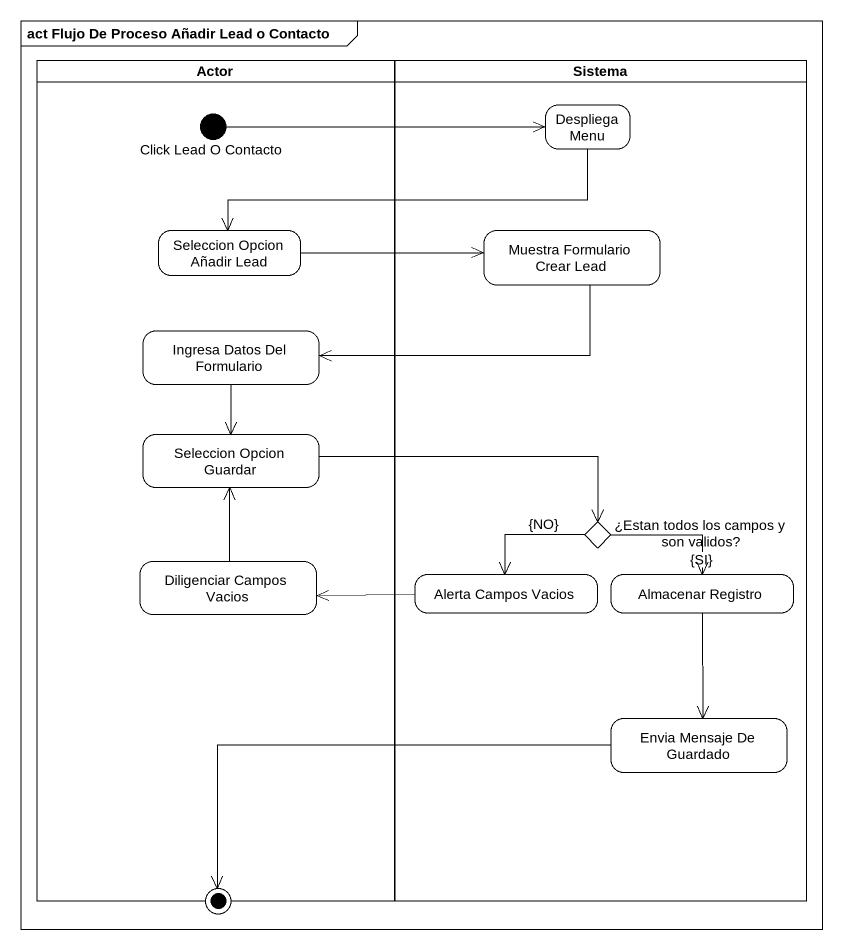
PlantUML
@startuml
mainframe act Flujo De Proceso Añadir Lead o Contacto
hide empty description
state "Actor" as Actor_ <<partition>> {
  state "Click Lead O Contacto" as Click_Lead_O_Contacto <<start>>
  state "Seleccion Opcion Añadir Lead" as Seleccion_Opcion_Añadir_Lead
  state "Ingresa Datos Del Formulario" as Ingresa_Datos_Del_Formulario
  state "Seleccion Opcion Guardar" as Seleccion_Opcion_Guardar
  state "Diligenciar Campos Vacios" as Diligenciar_Campos_Vacios
}
state Sistema <<partition>> {
  state "Despliega Menu" as Despliega_Menu
  state "Muestra Formulario Crear Lead" as Muestra_Formulario_Crear
  state "Alerta Campos Vacios" as Alerta_Campos_Vacios
  state "¿Estan todos los campos y son validos?" as Estan_todos_los_campos_y <<choice>>
  state "Almacenar Registro" as Almacenar_Registro
  state "Envia Mensaje De Guardado" as Envia_Mensaje_De_Guardado
}
state final1 <<end>>
Despliega_Menu -left-> Seleccion_Opcion_Añadir_Lead
Click_Lead_O_Contacto -right-> Despliega_Menu
Seleccion_Opcion_Añadir_Lead -right-> Muestra_Formulario_Crear
Muestra_Formulario_Crear -left-> Ingresa_Datos_Del_Formulario
Ingresa_Datos_Del_Formulario --> Seleccion_Opcion_Guardar
Seleccion_Opcion_Guardar -right-> Estan_todos_los_campos_y
Diligenciar_Campos_Vacios -up-> Seleccion_Opcion_Guardar
Alerta_Campos_Vacios -left-> Diligenciar_Campos_Vacios
Estan_todos_los_campos_y --> Alerta_Campos_Vacios : {NO}
Estan_todos_los_campos_y -right-> Almacenar_Registro : {SI}
Almacenar_Registro --> Envia_Mensaje_De_Guardado
Envia_Mensaje_De_Guardado -left-> final1
@enduml
